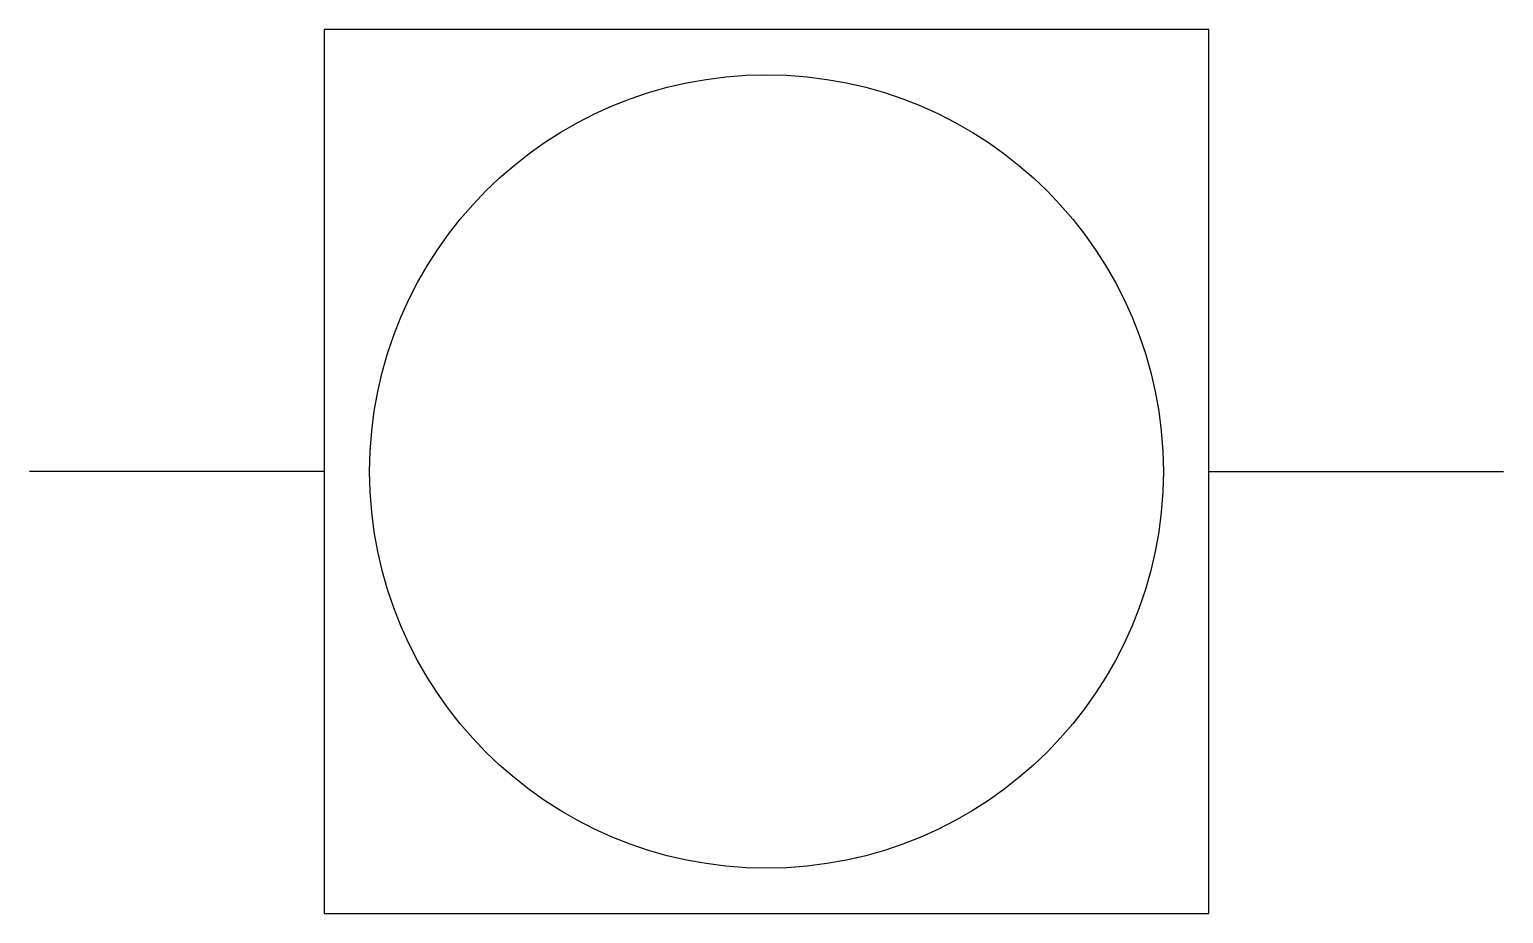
# Model space of a CAD drawing. Extents: x 2.25 to 4.75, y 5 to 6.5.
import ezdxf

# ---------------------------------------------------------------- set-up
doc = ezdxf.new("R2010")
doc.units = 0

msp = doc.modelspace()

# ---------------------------------------------------------------- linework, layer by layer
for p, q in [((2.75, 6.5), (2.75, 5)), ((4.25, 6.5), (2.75, 6.5)), ((4.25, 5), (4.25, 6.5)), ((2.75, 5.75), (2.25, 5.75)), ((4.25, 5.75), (4.75, 5.75)), ((2.75, 5), (4.25, 5))]:
    msp.add_line(p, q)
msp.add_circle((3.5, 5.75), 0.6731)

doc.saveas('drawing.dxf')
